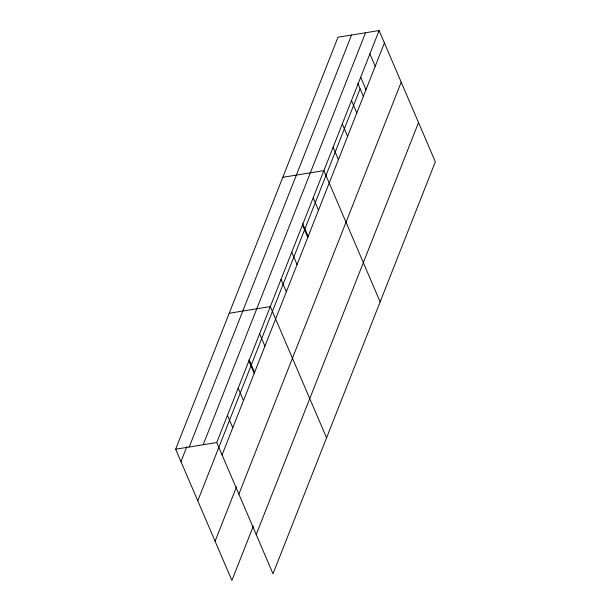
<?xml version="1.0" encoding="UTF-8"?>
<svg xmlns="http://www.w3.org/2000/svg" width="611" height="611" viewBox="0 0 611 611"><rect width="100%" height="100%" fill="white"/><g stroke="black" fill="none" stroke-linecap="round" stroke-linejoin="round"><path stroke-width="0.92" d="M253.336 526.071L231.913 580.45L175.655 449.207L337.998 37.218L379.087 30.55L435.345 161.793L273.002 573.782L216.752 442.532L379.087 30.55M180.963 461.595L186.844 446.679M189.219 447L351.562 35.018M203.188 444.739L365.531 32.75M197.781 500.814L360.116 88.832M222.06 454.92L384.403 42.938M215.095 541.224L236.526 486.845M238.87 494.146L401.213 82.164M256.192 534.556L418.535 122.574M282.801 177.297L323.899 170.622L380.149 301.872M229.232 313.252L270.322 306.577L326.572 437.827M175.655 449.207L216.752 442.532M369.892 53.898L375.2 66.286M360.689 77.238L366.004 89.626M357.878 83.6L363.438 96.569M351.493 100.586L356.801 112.974M342.297 123.934L347.606 136.322M333.094 147.282L338.402 159.67M313.183 197.819L318.491 210.199M302.682 223.679L308.242 236.64M302.468 225.008L307.776 237.396M291.752 252.198L297.061 264.586M281.037 279.387L286.345 291.775M259.606 333.774L264.914 346.154M249.112 359.627L254.665 372.595M248.891 360.964L254.199 373.352M238.175 388.153L243.491 400.541M227.468 415.343L232.776 427.731"/></g></svg>
